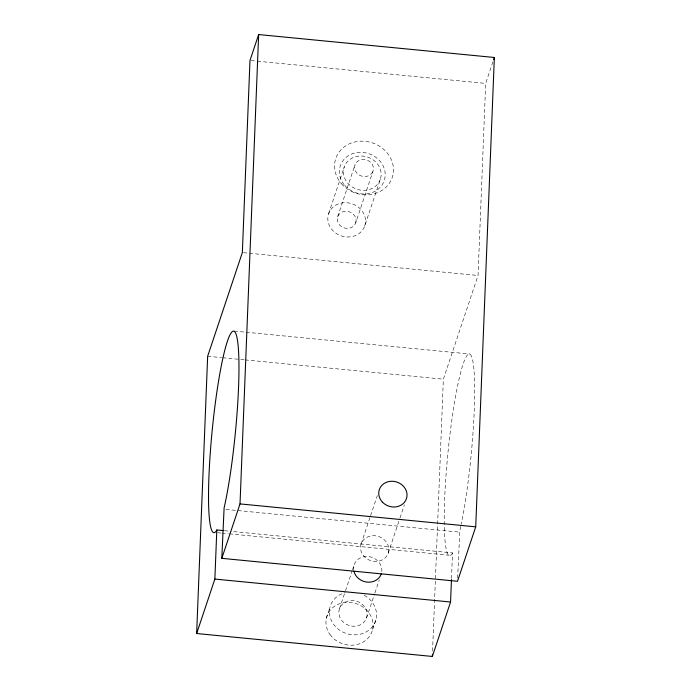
<?xml version="1.0" encoding="UTF-8"?>
<svg xmlns="http://www.w3.org/2000/svg" width="691" height="691" viewBox="0 0 691 691"><rect width="100%" height="100%" fill="white"/><g stroke="black" fill="none" stroke-linecap="round" stroke-linejoin="round"><path stroke-width="0.52" stroke-dasharray="3.46 2.59" d="M432.566 651.077L443.363 379.186L478.051 275.502L485.678 83.404L493.348 60.471M451.499 578.522L452.51 552.904L230.734 531.327M457.632 578.073L459.817 530.835A101.318 11.635 -84.4 0 0 461.061 525.143M328.631 213.64L344.239 166.98M337.649 216.732L354.993 164.89M355.684 222.925A9.536 8.473 18.5 0 0 344.55 211.342A9.536 8.473 18.5 0 0 339.756 225.214A9.536 8.473 18.5 0 0 355.684 222.925L373.036 171.083A9.536 8.473 18.5 0 0 361.903 159.5A9.536 8.473 18.5 0 0 357.109 173.372A9.536 8.473 18.5 0 0 373.036 171.083M364.701 226.017A19.072 16.947 18.5 0 0 342.442 202.86A19.072 16.947 18.5 0 0 332.855 230.604A19.072 16.947 18.5 0 0 364.701 226.017L380.318 179.358A19.072 16.947 18.5 0 0 358.05 156.201A19.072 16.947 18.5 0 0 348.463 183.944A19.072 16.947 18.5 0 0 380.318 179.358M326.359 618.203L329.823 607.838M339.454 608.736L345.155 591.712M345.491 590.71L352.185 570.688M352.522 569.686L354.198 564.677M361.143 543.921L370.246 516.713M370.583 515.702L377.329 495.542M366.515 618.022A14.304 12.714 18.5 0 0 349.819 600.652A14.304 12.714 18.5 0 0 342.624 621.459A14.304 12.714 18.5 0 0 366.515 618.022L374.557 593.992M374.893 592.99L379.247 579.974M388.204 553.215A14.304 12.714 18.5 0 0 371.508 535.836A14.304 12.714 18.5 0 0 364.312 556.652A14.304 12.714 18.5 0 0 388.204 553.215L399.666 518.941M400.003 517.93L404.39 504.827M372.674 629.294L376.146 618.929M452.51 552.904L452.182 553.646A101.318 11.635 -84.4 0 1 449.098 441.895A101.318 11.635 -84.4 0 1 473.24 363.535A101.318 11.635 -84.4 0 1 461.268 524.132M251.049 60.575L256.404 61.102M257.475 61.205L485.678 83.404M243.422 252.664L478.051 275.502M234.266 331.101L244.977 332.138M246.048 332.241L469.966 354.034M207.654 356.254L221.586 357.61M222.657 357.713L244.078 359.795M245.15 359.899L443.363 379.186M225.897 509.405L459.463 532.13M224.307 530.697L229.662 531.224M217.57 532.701L220.783 533.011M221.854 533.115L228.28 533.737M229.352 533.841L448.986 555.218M353.757 570.472A14.304 12.706 18.5 0 1 367.767 556.48A14.304 12.706 18.5 0 1 381.682 572.355M364.192 595.271A23.84 21.188 18.5 0 1 370.359 628.983A23.84 21.188 18.5 0 1 333.269 623.852A23.84 21.188 18.5 0 1 345.267 592.645M329.987 634.493A23.84 21.188 18.5 0 0 370.73 634.476A23.84 21.188 18.5 0 0 347.823 602.284A23.84 21.188 18.5 0 0 329.987 634.493M341.406 183.702A29.799 26.483 18.5 0 0 391.702 178.96A29.799 26.483 18.5 0 0 358.931 141.292A29.799 26.483 18.5 0 0 341.406 183.702M344.705 185.387A23.166 20.583 18.5 0 0 383.807 181.707A23.166 20.583 18.5 0 0 358.327 152.417A23.166 20.583 18.5 0 0 344.705 185.387"/><path stroke-width="1.04" d="M451.456 579.594L450.567 602.016L432.35 656.45L196.65 633.517L207.654 356.254L242.351 252.56L249.978 60.471L258.65 34.55L494.35 57.483L475.719 526.836L457.502 581.278L221.802 558.337L224.109 507.902A101.318 11.635 -84.4 0 0 237.911 343.565A101.318 11.635 -84.4 0 0 213.761 415.757A101.318 11.635 -84.4 0 0 216.473 530.714L216.81 529.971L223.236 530.593M196.65 633.517L214.866 579.075L216.81 529.971M221.802 558.337L240.019 503.903L258.65 34.55M432.35 656.45L432.436 654.299M493.685 59.478L494.35 57.483M240.019 503.903L475.719 526.836M214.866 579.075L450.567 602.016M381.259 573.962A14.304 12.706 18.5 0 1 367.223 582.124A14.304 12.706 18.5 0 1 353.939 571.302M382.52 502.219A14.304 12.714 18.5 0 0 406.412 498.781A14.304 12.714 18.5 0 0 389.715 481.411A14.304 12.714 18.5 0 0 382.52 502.219"/></g></svg>
